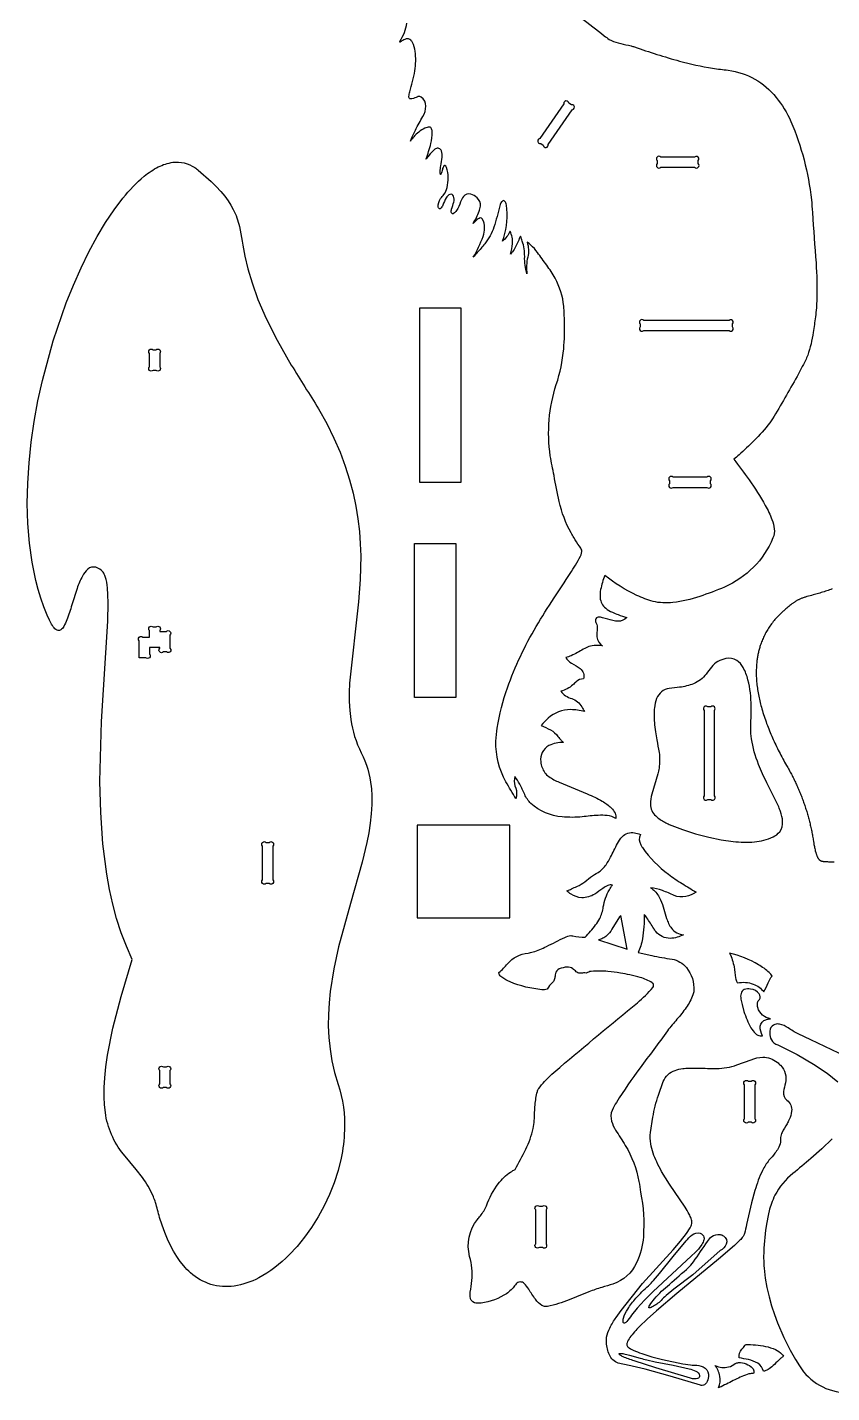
# Model space of a CAD drawing. Extents: x -534 to 138, y -242 to 386.
# Drawn here: x -533.6 to -298.9, y -242.5 to 156 of the extents above; entities that cross this region are included whole.
import ezdxf

# ---------------------------------------------------------------- set-up
doc = ezdxf.new("R2010")
doc.units = 0
doc.header["$MEASUREMENT"] = 0
doc.layers.get('0').update_dxf_attribs({"linetype": 'CONTINUOUS'})

msp = doc.modelspace()

# ---------------------------------------------------------------- linework, layer by layer
for points in [[(-371.99, 158.78, -0.01128), (-365.24, 153.53, 0.017062), (-363.78, 152.5, 0.072049), (-361.19, 151.45), (-360.44, 151.26, -0.01154), (-357.41, 150.59, -0.018161), (-356.42, 150.3, 0.016245), (-343.26, 146.14, 0.026713), (-333.62, 144.07, 0.00602), (-329.06, 143.49, -0.194929), (-315.07, 135.56, -0.065662), (-310.78, 128.54, -0.076089), (-304.8, 105.69, -0.010793), (-304.47, 101.98, 0.004744), (-303.44, 87.23, -0.024747), (-303.19, 76.76, -0.020341), (-303.59, 71.51, -0.006469), (-304.29, 66.97, -0.054595), (-305.87, 60.33, -0.023475), (-306.52, 58.81, -0.003522), (-308.98, 54.06, -0.006452), (-316.14, 41.72, -0.028451), (-316.91, 40.59, -0.035399), (-321.59, 35.34, -0.014833), (-325.91, 31.24, -0.01448), (-327.44, 29.98, -0.005387), (-322.99, 23.95, -0.027357), (-318.24, 16.5, -0.036168), (-316.3, 12.34, -0.047841), (-315.61, 9.63, -0.133467), (-316, 6.98, -0.195065), (-330.16, -7.36, -0.018121), (-337.36, -10.1, -0.046553), (-345.19, -11.86, -0.084877), (-350.99, -11.54, -0.046468), (-355.73, -9.77, -0.057491), (-365.06, -3.93, 0.040272), (-366.29, -8.09, 0.059723), (-366.44, -10.44, 0.204024), (-364.8, -13.54, 0.066166), (-362.85, -14.72, 0.023647), (-361.18, -15.4, 0.004179), (-358.65, -16.22, -0.221576), (-361.19, -17.31, -0.049112), (-362.7, -17.14, -0.022024), (-365.73, -16.29, 0.07677), (-366.98, -16.11, 0.368768), (-367.76, -16.89, 0.167601), (-367.58, -17.89, -0.142778), (-367.28, -19.5), (-367.44, -21.09, 0.226834), (-366.29, -24.03, 0.029904), (-365.74, -24.52, 0.120362), (-369.69, -24.7, 0.054248), (-371.34, -25.46, -0.037779), (-374.85, -27.38, -0.03573), (-376.48, -27.93, 0.108884), (-374.75, -29.56, -0.023328), (-372.23, -31.15, -0.304075), (-371.3, -34.11, 0.172257), (-373.4, -34.96, 0.015624), (-374.38, -35.89, -0.126166), (-377.94, -37.73, 0.159924), (-374.74, -39.89, -0.169479), (-371.76, -42.32, -0.028036), (-371.02, -43.67, 0.054025), (-375.03, -43.12, 0.187631), (-381.62, -45.65, 0.035356), (-383.68, -47.74, -0.026894), (-380.88, -49.03, -0.12622), (-378.78, -50.95, 0.023604), (-377.72, -52.15, 0.028182), (-377.12, -52.68, 0.121417), (-381.36, -53.62, 0.316562), (-383.78, -58.32, 0.113865), (-382.57, -61.57, 0.104774), (-381.4, -62.67, 0.048376), (-378.35, -64.31), (-370.18, -67.69, -0.026788), (-365.8, -69.85, -0.056321), (-363.19, -71.79, -0.091364), (-362.07, -73.35, -0.117983), (-361.81, -74.89, 0.113696), (-364.35, -74.03, 0.038488), (-367.02, -73.97, 0.010595), (-371.64, -74.39, -0.045665), (-377.52, -74.44, -0.160313), (-386.62, -70.5, -0.107795), (-388.45, -67.88, 0.018382), (-389.9, -64.89, 0.010595), (-391.31, -62.62, 0.14993), (-391.31, -65.37, -0.142811), (-390.82, -68.11, -0.043536), (-391, -69.13, -0.009166), (-393.93, -64.17, -0.136722), (-396.83, -52.36, -0.034985), (-396.47, -48.48, -0.047572), (-393.49, -36.72, -0.049129), (-385.06, -18.87, -0.013002), (-379.88, -10.53, -0.001707), (-375.16, -3.41, 0.028813), (-372.17, 1.67, 0.117585), (-371.79, 3.46, 0.068926), (-372.48, 4.57, -0.004271), (-374.14, 7.12, -0.014171), (-374.91, 8.44, -0.067835), (-378.38, 17.61, -0.007492), (-379.89, 25.21, -0.011616), (-380.97, 30.93, -0.116005), (-379.22, 51.8, 0.058729), (-377.07, 62.19, 0.034588), (-376.86, 70.13, 0.017223), (-377.04, 74.62, 0.101289), (-379.59, 82.78, 0.039687), (-382.02, 86.57, 0.002555), (-384.72, 90.31, 0.046825), (-386.65, 92.47, 0.03239), (-387.76, 93.34, -0.141383), (-387.56, 88.94, 0.095027), (-387.79, 84.05, -0.080435), (-388.45, 89.1, 0.080215), (-389.15, 93.58, 0.016458), (-389.64, 95.01, 0.060426), (-390.03, 94.34, -0.049165), (-391.56, 91.16, -0.038745), (-392.55, 89.84, 0.052805), (-391.98, 92.86, 0.133268), (-392.73, 96.49, -0.100181), (-394.92, 93.56, 0.112683), (-393.62, 102.93, 0.025479), (-393.86, 104.49, 0.199166), (-394.47, 105.39, 0.239362), (-394.85, 105.37, 0.162909), (-395.52, 104.6, 0.046713), (-395.75, 103.91, -0.027488), (-397.45, 97.7, -0.084717), (-400.09, 92.83, -0.01214), (-402.32, 90.26, 0.013043), (-403.46, 88.9, 0.043966), (-400.59, 94.99, 0.067499), (-400.13, 97.49, 0.147675), (-400.83, 100.08, 0.276984), (-401.44, 100.37, 0.14629), (-402.54, 99.68, -0.047142), (-403.52, 98.77, 0.054033), (-401.71, 102.33, 0.049008), (-401.35, 103.79, 0.243874), (-402.35, 106.24, 0.122491), (-404.21, 107.34, 0.284407), (-406.31, 106.64, 0.094414), (-407.16, 105.04, -0.063711), (-408.36, 102.52, -0.08538), (-409.19, 101.68, -0.528978), (-409.82, 101.89, -0.127217), (-409.76, 102.97, 0.013968), (-409.14, 104.98, 0.139277), (-409.2, 106.73, 0.379421), (-410.27, 107.26, 0.144681), (-411.35, 106.28, 0.046032), (-412.33, 104.11, -0.116081), (-413, 103.12, -0.458736), (-413.52, 103.2, -0.154243), (-413.67, 103.56, -0.169345), (-412.98, 106.05, -0.029638), (-412.01, 107.19, 0.105602), (-411.09, 109.22, 0.131829), (-411.23, 115.13, 0.196275), (-411.74, 115.66, 0.314844), (-412, 115.56, 0.099362), (-412.47, 114.53, -0.020501), (-412.88, 113.17, -0.135581), (-412.99, 113.05, -0.094612), (-413.11, 113.96, -0.032815), (-412.9, 115.57, 0.013265), (-412.54, 118.08, 0.10414), (-412.75, 119.93, 0.461234), (-414.46, 120.56, 0.069383), (-414.86, 120.29, 0.0462), (-416.4, 118.62, -0.010825), (-417.26, 117.56, 0.028618), (-415.82, 122.1, 0.061215), (-415.43, 125.42, 0.096451), (-415.61, 126.35, 0.077242), (-415.87, 126.73, 0.145762), (-416.23, 126.87, 0.125517), (-417.61, 126.56, 0.097963), (-420.82, 124.04, 0.020473), (-421.8, 122.83, -0.008383), (-420.34, 126.03, -0.008378), (-418.15, 129.98, 0.123306), (-417.27, 133.01, 0.248359), (-418.63, 135.65, 0.180514), (-419.42, 135.85, 0.104371), (-419.76, 135.7, -0.014831), (-421.34, 135.13, -0.133821), (-421.94, 135.15, -0.214295), (-422.17, 135.44, -0.096233), (-422.22, 135.85, -0.037845), (-421.98, 137.19, 0.033358), (-420.51, 143.31, 0.066497), (-420.39, 149, 0.080817), (-421.21, 151.61, 0.050035), (-421.65, 152.26, 0.284757), (-423.07, 152.61, 0.056058), (-423.7, 152.35, 0.006873), (-424.82, 151.7, -0.371157), (-424.9, 151.74, -0.203127), (-424.87, 151.9, 0.027111), (-423.55, 154.48, 0.082729), (-422.87, 157.25, 0.129258)], [(-294.71, -144.38), (-304.98, -139.52), (-308.65, -137.73, -0.045664), (-311.55, -136, 0.088584), (-314.05, -134.91, 0.119592), (-315.43, -134.97, 0.23556), (-316.78, -136.39, 0.287763), (-315.76, -140.36, 0.136483), (-314.56, -140.96), (-308.9, -143.81), (-304.14, -146.6), (-300.22, -149.25), (-297.08, -151.7)], [(-298.74, -168.37), (-301.78, -171.29), (-304.94, -174.13, -0.004482), (-310.2, -178.5, 0.104118), (-315.42, -184.85, 0.036181), (-316.45, -187.28), (-316.97, -188.91), (-317.42, -190.74), (-317.82, -192.77), (-318.16, -195.03), (-318.65, -200.33, 0.036692), (-318.58, -206.15), (-318.26, -209), (-317.76, -211.79), (-317.13, -214.51), (-316.39, -217.14), (-315.56, -219.65), (-314.67, -222.04), (-312.8, -226.38), (-310.98, -230.02), (-309.41, -232.82), (-308.29, -234.65, 0.253648), (-294.5, -242.46, 0.076419)]]:
    msp.add_lwpolyline(points, format="xyb")
for points in [[(-377.02, 133.64), (-384.03, 123.56, 1), (-383.76, 122.08), (-383.04, 121.58, 1), (-381.56, 121.84), (-374.56, 131.93, 1), (-374.82, 133.41), (-375.55, 133.91, 1)], [(-442.89, -152.48, -0.089177), (-441.04, -165.89, -0.044698), (-442.04, -174.06), (-442.92, -177.65), (-444.05, -181.18), (-445.4, -184.63), (-446.96, -187.96), (-448.7, -191.17), (-450.62, -194.23), (-452.68, -197.11), (-454.88, -199.8), (-457.19, -202.26, -0.075071), (-466.07, -208.96, -0.081965), (-473.22, -211.35, -0.225067), (-485.97, -207.46, -0.035881), (-487.96, -205.43), (-488.98, -204.15), (-489.96, -202.74), (-490.91, -201.19), (-491.81, -199.5), (-492.67, -197.67), (-493.49, -195.7), (-494.25, -193.57), (-494.97, -191.3, 0.007965), (-496.17, -186.99, 0.017613), (-496.81, -185.26), (-497.52, -183.68), (-498.29, -182.23, 0.027289), (-499.99, -179.62), (-501.82, -177.29), (-505.55, -172.86, -0.138286), (-510.81, -160.69), (-511.05, -158.49), (-511.17, -156.08), (-511.15, -153.43), (-510.98, -150.54), (-510.65, -147.37), (-510.15, -143.91), (-508.6, -136.05), (-506.24, -126.81), (-502.98, -116.03), (-504.69, -112.19), (-506.2, -108.21), (-507.52, -104.1), (-508.64, -99.88), (-509.6, -95.57), (-510.39, -91.18), (-511.54, -82.24), (-512.18, -73.18), (-512.41, -64.13), (-511.97, -46.59), (-510.13, -17.29), (-510, -11.92), (-510.05, -9.62), (-510.19, -7.59, 0.054642), (-510.83, -4.29, 0.068887), (-511.49, -3, 0.151918), (-513.6, -1.58, 0.242227), (-515.92, -2.12, 0.09036), (-517.49, -4.13, 0.042645), (-519.06, -7.76), (-520.59, -12.56, -0.017936), (-522.02, -16.92, -0.039817), (-522.95, -18.89, -0.104613), (-523.83, -19.87, -0.324546), (-525.23, -19.76, -0.090204), (-526.24, -18.61, -0.03308), (-527.14, -17), (-527.79, -15.55), (-528.74, -13.12), (-529.61, -10.63), (-530.38, -8.08), (-531.06, -5.47), (-532.17, -0.1), (-532.95, 5.46), (-533.42, 11.17), (-533.59, 17.01), (-533.47, 22.94), (-533.09, 28.93), (-532.45, 34.95), (-531.58, 40.98), (-530.48, 46.98), (-529.18, 52.93), (-526.02, 64.54), (-522.22, 75.57), (-520.12, 80.79), (-517.9, 85.78), (-515.59, 90.51), (-513.2, 94.94), (-510.74, 99.04), (-508.23, 102.79), (-505.68, 106.16, -0.051933), (-499.47, 112.55, -0.050495), (-495.37, 115.26, -0.079989), (-491.1, 116.61, -0.179391), (-484.72, 115.08, -0.030736), (-483.7, 114.32), (-479.96, 111.02), (-478.43, 109.51), (-477.1, 108.07), (-475.96, 106.7), (-474.99, 105.39), (-474.17, 104.11), (-473.48, 102.87, -0.05989), (-471.71, 97.91, -0.001284), (-470.07, 89.2), (-469.23, 85.57), (-468.01, 81.4), (-466.28, 76.59), (-463.88, 71.06), (-460.69, 64.69), (-456.55, 57.4, -0.001794), (-448.61, 44.68), (-446.21, 40.37), (-444.12, 36.15), (-442.32, 32.01), (-440.8, 27.96), (-439.54, 23.98), (-438.51, 20.08), (-437.71, 16.26), (-437.1, 12.52), (-436.68, 8.85), (-436.42, 5.26), (-436.3, 1.74), (-436.44, -5.1), (-436.93, -11.66), (-439.56, -35.41), (-439.65, -38.12), (-439.64, -40.78), (-439.49, -43.39), (-439.19, -45.95, 0.083188), (-436.13, -55.71, -0.08967), (-433.25, -65.58, -0.018402), (-433.06, -68.17), (-433.06, -70.82), (-433.21, -73.51), (-433.52, -76.26), (-433.95, -79.05), (-434.5, -81.88), (-435.88, -87.67), (-439.32, -99.72), (-442.78, -112.32), (-444.19, -118.8), (-445.22, -125.38), (-445.55, -128.7), (-445.73, -132.05), (-445.76, -135.41), (-445.6, -138.79), (-445.26, -142.19), (-444.7, -145.61), (-443.92, -149.03)], [(-348.74, 115.16), (-338.86, 115.16, 1), (-337.8, 116.22), (-337.8, 117.1, 1), (-338.86, 118.16), (-348.74, 118.16, 1), (-349.8, 117.1), (-349.8, 116.22, 1)], [(-354.76, 69.43), (-354.76, 68.55, 1), (-353.7, 67.49), (-328.82, 67.49, 1), (-327.76, 68.55), (-327.76, 69.43, 1), (-328.82, 70.49), (-353.7, 70.49, 1)], [(-494.95, 60.82), (-494.95, 56.94, -1), (-496.01, 55.88), (-496.89, 55.88, -1), (-497.95, 56.94), (-497.95, 60.82, -1), (-496.89, 61.88), (-496.01, 61.88, -1)], [(-345.14, 21.74), (-335.27, 21.74, 1), (-334.21, 22.81), (-334.21, 23.68, 1), (-335.27, 24.74), (-345.14, 24.74, 1), (-346.21, 23.68), (-346.21, 22.81, 1)], [(-497.95, -24.98), (-497.95, -26.92, -1), (-499.01, -27.98), (-500.95, -27.98), (-500.95, -23.04, -1), (-499.89, -21.98), (-497.95, -21.98), (-497.95, -20.04, -1), (-496.89, -18.98), (-496.01, -18.98, -1), (-494.95, -20.04), (-494.95, -20.29), (-493.01, -20.29, -1), (-491.95, -21.35), (-491.95, -25.22, -1), (-493.01, -26.29), (-493.89, -26.29, -1), (-494.95, -25.22), (-494.95, -24.98)], [(-329.74, -28.22, 0.184786), (-333.96, -30.69, 0.011262), (-335.46, -32.72, -0.136433), (-339.19, -35.55, -0.06075), (-343.25, -36.6, -0.002184), (-346.26, -36.94, 0.268235), (-349.95, -39.88, 0.072196), (-350.6, -42.62, 0.020413), (-350.7, -44.05), (-350.68, -45.68), (-350.55, -47.54), (-350.3, -49.64), (-349.92, -51.98, -0.008958), (-349.22, -55.59, -0.07392), (-349.25, -60.2, -0.02065), (-349.57, -61.87), (-351.34, -67.74, 0.078559), (-351.77, -70.72, 0.192808), (-350.22, -74.13, 0.075293), (-347.56, -75.99, 0.019184), (-346.25, -76.61), (-342.42, -78.13), (-338.56, -79.39), (-334.76, -80.38), (-331.08, -81.11), (-327.63, -81.58, 0.044516), (-321.43, -81.71, 0.088796), (-315.96, -80.27, 0.107005), (-314.04, -78.74, 0.18863), (-313.17, -75.78, 0.071915), (-313.81, -72.85, 0.017445), (-314.33, -71.52), (-315.32, -69.34), (-317.75, -64.5), (-319.02, -61.86), (-320.2, -59.09, -0.059156), (-322.26, -51.62), (-322.44, -50.05), (-322.5, -48.45), (-322.49, -47.64, 0.016781), (-322.34, -42.16, 0.054484), (-323.29, -34.39, 0.057389), (-324.67, -30.86, 0.122294), (-326.59, -28.75, 0.205522)], [(-336.1, -43.37), (-336.1, -68.25, 1), (-335.04, -69.31), (-334.16, -69.31, 1), (-333.1, -68.25), (-333.1, -43.37, 1), (-334.16, -42.31), (-335.04, -42.31, 1)], [(-370.82, -109.52, 0.0325), (-367.74, -105.95, 0.031908), (-366.56, -104.12, 0.083001), (-365.52, -100.7, -0.090768), (-363.74, -95.71, -0.010663), (-362.87, -94.3, 0.186701), (-364.2, -94.42, 0.059641), (-365.64, -95.31, -0.013769), (-368, -96.93, -0.147476), (-371.79, -98.02, -0.135577), (-374.93, -96.95, -0.04776), (-376.17, -95.98, 0.105848), (-375.12, -95.58, -0.078669), (-373.63, -94.92, 0.064526), (-371.48, -93.76, 0.006824), (-369.22, -92.02, -0.03046), (-366.97, -90.61, 0.090587), (-364.71, -88.39, 0.036873), (-363.37, -86.2, -0.005942), (-361.39, -82.21, -0.061372), (-359.96, -80.21, -0.249267), (-356.45, -79.06, -0.059336), (-354.7, -79.56, 0.240993), (-354.6, -82.57, 0.035307), (-354.09, -83.39, 0.083912), (-346.49, -91.16, 0.019213), (-342.51, -93.88, 0.007218), (-338.41, -96.37, -0.073513), (-341.4, -97.66, -0.160303), (-344.85, -97.37, 0.016203), (-348.23, -95.91, 0.061135), (-351.74, -95.1, -0.120618), (-349.44, -97.41, -0.05811), (-348.27, -100), (-347.04, -104.04, 0.08646), (-345.61, -106.94, 0.205504), (-342.12, -108.84, -0.102127), (-345.97, -109.88, -0.235379), (-350.16, -107.86, -0.029493), (-350.8, -106.99, 0.006394), (-352.78, -103.84, 0.055007), (-353.62, -102.88, -0.053193), (-354.09, -110.01, -0.053835), (-355.3, -113.97), (-351.38, -114.88, 0.011785), (-345.43, -115.94, -0.183663), (-341.28, -118.38, -0.193542), (-339.1, -125.21, -0.057412), (-339.35, -126.34, -0.065972), (-341.33, -130.09, -0.026135), (-344.01, -133.49, 0.014725), (-346.77, -136.83, -0.003015), (-354.8, -147.68, 0.017387), (-361.67, -157.73, 0.029929), (-362.91, -160.06, 0.177436), (-363.1, -163.21, 0.063398), (-361.91, -165.85, -0.002923), (-359.09, -170.3, -0.092151), (-355.13, -180.85, -0.012356), (-354.63, -183.94, -0.066533), (-353.82, -196.94, -0.087066), (-355.8, -204.58, -0.206426), (-362.7, -210.75, -0.013908), (-365.95, -211.72, 0.018062), (-369.72, -213.04, 0.001258), (-375.48, -215.39, -0.044483), (-381.77, -217.26, -0.100505), (-382.96, -217.22, -0.064276), (-383.42, -217.02, -0.100724), (-385.32, -215.19, -0.01184), (-387.28, -212.25, 0.050894), (-388.58, -210.63, 0.456846), (-390.94, -210.72, 0.015156), (-391.81, -211.83, -0.082554), (-394.51, -214.04, -0.119058), (-402.21, -216.38, -0.213104), (-403.92, -215.65, -0.118388), (-404.29, -214.88, -0.102458), (-404.32, -213.16, 0.011231), (-403.84, -209.68, 0.09438), (-404.52, -202.71, -0.231701), (-402.26, -191.93, -0.024524), (-401.38, -190.87, 0.076458), (-399.63, -187.89, -0.066482), (-396.14, -181.47, -0.078734), (-392.58, -178.08, -0.030037), (-391.22, -177.29, 0.010342), (-388.12, -171.42, 0.053653), (-386, -165.38, 0.055335), (-385.55, -160.62, -0.030321), (-385.15, -156.46, -0.022027), (-384.75, -154.58, -0.082411), (-384.35, -153.7, -0.045047), (-382.62, -151.62, -0.026866), (-378.24, -147.51, -0.001439), (-355.57, -128.64, 0.043849), (-351.05, -124.23, 0.296254), (-351, -123.05, 0.098715), (-351.24, -122.82, 0.076254), (-354.71, -121.3, 0.025977), (-357.81, -120.52, 0.007382), (-360.52, -120, 0.00546), (-364.14, -119.53, 0.048038), (-369.02, -119.5, 0.104733), (-370.47, -120.03, 0.135192), (-371.31, -119.95, -0.060597), (-372.39, -120.07, -0.14363), (-373.43, -119.61, 0.028602), (-374.42, -118.74, 0.182293), (-376.07, -118.27, 0.086261), (-378.38, -118.78, 0.244605), (-379.49, -120.13, 0.02538), (-379.56, -120.9, 0.018589), (-379.82, -121.97, -0.120565), (-380.09, -122.46, 0.050217), (-381.5, -124.1, 0.038811), (-381.86, -124.74, -0.083061), (-383.42, -124.85, -0.077299), (-392.69, -122.57, -0.047344), (-395.13, -121.23, -0.136154), (-395.9, -120.26, -0.075721), (-395.98, -119.82, 0.054625), (-393.42, -117.26, -0.199057), (-387.45, -114.17, 0.043805), (-386.02, -113.84, 0.039331), (-382.07, -112.23, -0.002529), (-376.73, -109.59, -0.087864), (-374.98, -109.08, -0.069279), (-374.39, -109.13, 0.070998)], [(-461.95, -82.92), (-461.95, -92.8, -1), (-463.01, -93.86), (-463.89, -93.86, -1), (-464.95, -92.8), (-464.95, -82.92, -1), (-463.89, -81.86), (-463.01, -81.86, -1)], [(-318.67, -125.49, 0.01801), (-317.43, -122.88, -0.051539), (-316.58, -121.34, -0.026735), (-316.21, -120.89, 0.080749), (-317.09, -119.85, 0.053021), (-320.25, -117.55, 0.077448), (-328.64, -114.2, -0.072772), (-327.37, -118.2, -0.005441), (-326.9, -121.42, 0.087259), (-326.48, -122.71), (-326.39, -122.85, -0.137519), (-321.76, -123.23, -0.15079)], [(-316.69, -133.35, -0.282001), (-320.42, -130.08, -0.12103), (-320.48, -128.63, -0.123318), (-319.95, -127.71, 0.312832), (-320, -126.08, 0.217991), (-322.53, -124.66, 0.11224), (-324.37, -124.82, 0.247672), (-325.31, -125.93, 0.124262), (-325.35, -127.57, 0.0196), (-325.02, -129.17), (-324.46, -131.19, 0.055723), (-322.43, -135.94, 0.064573), (-321.09, -137.65, 0.14634), (-319.72, -138.33, 0.099414), (-319.01, -138.28, -0.169235), (-319.69, -135.51, -0.294337), (-318.06, -133.6, -0.073755)], [(-491.95, -148.45), (-491.95, -152.33, -1), (-493.01, -153.39), (-493.89, -153.39, -1), (-494.95, -152.33), (-494.95, -148.45, -1), (-493.89, -147.39), (-493.01, -147.39, -1)], [(-313.83, -146.91, -0.26586), (-312.37, -152.05, 0.021311), (-312.93, -154.61, 0.276009), (-311.91, -157.13, -0.268486), (-310.57, -160.32, -0.082861), (-311.28, -162.77, -0.019192), (-311.89, -164, 0.008686), (-313.35, -166.52, 0.104561), (-313.79, -167.95), (-313.83, -169.33, -0.106819), (-314.49, -171.21, -0.034856), (-315.42, -172.58, -0.015525), (-317.16, -174.64, 0.059391), (-319.04, -177.58, 0.04266), (-321.27, -183.45), (-322.25, -187.05), (-323.69, -193.42, -0.010288), (-324.32, -196.01, -0.082526), (-324.73, -196.92, -0.029834), (-325.67, -197.99), (-327.27, -199.54), (-331.88, -203.51), (-344.03, -213.49), (-350.03, -218.59), (-352.67, -220.98), (-354.95, -223.18, 0.037445), (-357.76, -226.4, 0.061172), (-358.57, -227.9, 0.165611), (-358.59, -228.81, 0.158846), (-358.3, -229.14, 0.050206), (-356.75, -230.05, 0.026484), (-354.29, -231.05), (-351.35, -231.98), (-348.2, -232.8), (-342.3, -234.02), (-340.08, -234.35, 0.031496), (-338.26, -234.46, -0.162627), (-335.8, -235.31, -0.261042), (-334.86, -237.75, -0.112378), (-335.41, -239.61, -0.248674), (-336.7, -240.33, -0.036552), (-337.19, -240.28), (-346.04, -237.65), (-353.34, -235.61), (-357.04, -234.71, 0.001801), (-360.72, -233.94, -0.215188), (-363.51, -231.82, -0.103153), (-364.54, -228.32, -0.040966), (-364.59, -226.28, -0.061143), (-363.6, -223.59, -0.039172), (-361.76, -220.49), (-360.32, -218.48), (-354.05, -210.62), (-345.09, -200.8), (-342.98, -198.24), (-341.25, -195.97, 0.035774), (-339.89, -193.81, 0.059969), (-339.64, -193.06, 0.112814), (-339.87, -191.67, 0.03101), (-340.45, -190.34, 0.018847), (-341.65, -188.32), (-346.15, -181.65), (-348.48, -177.89, -0.013219), (-349.93, -175.13, -0.064033), (-351.67, -169.84, -0.074102), (-351.72, -166.5), (-351.02, -162.09, -0.040438), (-349.42, -155.6), (-348, -151.68, -0.225323), (-344.58, -148.39, -0.054648), (-342.34, -147.86, -0.024885), (-340.48, -147.71), (-337.84, -147.72, 0.010942), (-332.46, -147.85, 0.086071), (-326.54, -146.82), (-322.38, -145.28, -0.074679), (-318.99, -144.54, -0.184506), (-314.77, -146.03, -0.032863)], [(-321.29, -152.61), (-321.29, -162.49, -1), (-322.35, -163.55), (-323.23, -163.55, -1), (-324.29, -162.49), (-324.29, -152.61, -1), (-323.23, -151.55), (-322.35, -151.55, -1)], [(-384.17, -188.06), (-383.29, -188.06, -1), (-382.23, -189.12), (-382.23, -199, -1), (-383.29, -200.06), (-384.17, -200.06, -1), (-385.23, -199), (-385.23, -189.12, -1)], [(-336.17, -197.07, -0.16096), (-336.24, -198.16, -0.07264), (-336.94, -199.52, -0.045492), (-338.58, -201.46), (-339.85, -202.66), (-350.95, -212.95), (-353.44, -215.47), (-355.58, -217.82), (-357.24, -219.82, -0.010041), (-358.68, -221.72, -0.153618), (-359.32, -222.14, -0.206313), (-359.59, -222.06, -0.206313), (-359.71, -221.81, -0.119733), (-359.62, -220.76, -0.073306), (-358.37, -218.05, -0.041079), (-356, -214.92, -0.034169), (-352.36, -211.27, 0.028633), (-350.86, -209.74), (-349.07, -207.65), (-345.08, -202.67), (-341.37, -198.17, -0.032819), (-339.62, -196.41, -0.244331), (-337.2, -195.9, -0.245304)], [(-330.47, -196.68, -0.381833), (-329.65, -199.09, -0.158879), (-331.41, -201.01), (-339.36, -208.11), (-344.89, -212.23), (-347.17, -214.1, 0.038485), (-348.67, -215.55, -0.080643), (-351.24, -217.44, -0.020855), (-351.87, -217.7, -0.126077), (-352.15, -217.7, -0.20955), (-352.24, -217.58, -0.20955), (-352.21, -217.44, -0.069874), (-351.93, -216.91, -0.035749), (-350.58, -215.1, -0.047537), (-346.2, -210.84, 0.001155), (-340.55, -205.85, 0.02813), (-340.01, -205.29), (-339.18, -204.24, 0.005555), (-335.12, -198.31, -0.086032), (-333.85, -196.89, -0.202627), (-331.45, -196.29, -0.093138)], [(-354.76, -232.38, 0.017265), (-352.79, -232.9), (-350.41, -233.42), (-345.15, -234.45), (-340.49, -235.49, -0.036079), (-338.54, -236.14, -0.231232), (-337.42, -237.46, -0.400974), (-338.03, -238.36, -0.127898), (-339.48, -238.38, -0.026877), (-340.07, -238.24), (-350.18, -235.22), (-356.49, -233.19, -0.020228), (-359.74, -231.98, -0.045493), (-360.61, -231.47, -0.017087), (-360.88, -231.22, -0.248067), (-360.89, -231.1, -0.248067), (-360.8, -231.02, -0.14553), (-360.61, -230.99, -0.060176), (-359.54, -231.11, -0.018401), (-357.82, -231.5)], [(-325.87, -232.32, -0.220118), (-325.06, -229.73, 0.028576), (-324.17, -228.7, 0.036621), (-323.98, -228.4, -0.055541), (-318.19, -228.94, -0.046562), (-315.27, -229.87, -0.10141), (-313.38, -231.21, -0.057996), (-312.95, -231.84, 0.050463), (-313.71, -232.41, 0.011031), (-315.59, -234.23, -0.03254), (-317.07, -235.47, -0.081093), (-318.49, -236.15, -0.028526), (-318.79, -236.21, 0.20922), (-320.43, -233.87, 0.088731), (-323.17, -232.8, 0.014887)], [(-332.88, -234.52, 0.166913), (-328.96, -234.96, 0.119951), (-326.99, -233.91, -0.105753), (-326.02, -233.69, -0.221222), (-322, -235.3, -0.189197), (-321.57, -236.35, -0.096622), (-321.68, -236.82, 0.091601), (-323, -237, 0.036072), (-325.06, -237.75, 0.016142), (-327.09, -238.69, -0.003768), (-331.11, -240.71, -0.03583), (-331.85, -241.02, 0.139533), (-331.53, -237.63, 0.124938)]]:
    msp.add_lwpolyline(points, format="xyb", close=True)
for points in [[(-419.08, 23.12), (-419.08, 74.12), (-407.08, 74.12), (-407.08, 23.12)], [(-420.57, -39.61), (-420.57, 5.39), (-408.57, 5.39), (-408.57, -39.61)], [(-392.78, -76.84), (-419.78, -76.84), (-419.78, -103.84), (-392.78, -103.84)], [(-366.91, -110.32), (-358.51, -113.07), (-360.43, -103.15), (-360.61, -103.37), (-360.79, -103.6), (-361.12, -104.08), (-361.74, -105.1), (-362.98, -107.23), (-363.33, -107.74), (-363.71, -108.23), (-363.91, -108.46), (-364.12, -108.69), (-364.34, -108.9), (-364.57, -109.11), (-364.81, -109.31), (-365.07, -109.5), (-365.34, -109.67), (-365.62, -109.83), (-365.92, -109.98), (-366.23, -110.11), (-366.57, -110.22)]]:
    msp.add_lwpolyline(points, close=True)
msp.add_lwpolyline([(-298.74, -7.87), (-299.13, -8.02), (-299.52, -8.17), (-299.92, -8.32), (-300.31, -8.45), (-300.71, -8.59), (-301.1, -8.72), (-301.5, -8.84), (-301.9, -8.97), (-302.3, -9.09), (-302.7, -9.21), (-303.51, -9.44), (-304.31, -9.66), (-304.75, -9.79), (-305.19, -9.9), (-305.63, -10.02), (-306.07, -10.14), (-306.29, -10.2), (-306.51, -10.27), (-306.72, -10.33), (-306.94, -10.4), (-307.16, -10.47), (-307.37, -10.55), (-307.58, -10.63), (-307.79, -10.71), (-307.97, -10.79), (-308.15, -10.86), (-308.32, -10.95), (-308.5, -11.03), (-308.67, -11.12), (-308.84, -11.21), (-309.01, -11.31), (-309.17, -11.4), (-309.34, -11.5), (-309.5, -11.61), (-309.67, -11.71), (-309.83, -11.82), (-309.99, -11.93), (-310.15, -12.04), (-310.3, -12.15), (-310.46, -12.27), (-310.61, -12.38), (-310.77, -12.5), (-311.08, -12.74), (-311.38, -12.99), (-311.68, -13.23), (-311.98, -13.48), (-312.27, -13.74), (-312.86, -14.24), (-313.01, -14.37), (-313.16, -14.5), (-313.31, -14.63), (-313.46, -14.77), (-313.75, -15.04), (-314.04, -15.32), (-314.32, -15.61), (-314.6, -15.9), (-314.88, -16.2), (-315.15, -16.5), (-315.41, -16.8), (-315.67, -17.11), (-315.92, -17.43), (-316.17, -17.75), (-316.41, -18.07), (-316.65, -18.39), (-316.88, -18.72), (-317.1, -19.06), (-317.31, -19.37), (-317.5, -19.69), (-317.7, -20), (-317.88, -20.33), (-318.06, -20.65), (-318.24, -20.98), (-318.41, -21.31), (-318.58, -21.65), (-318.74, -21.99), (-318.89, -22.33), (-319.04, -22.67), (-319.18, -23.01), (-319.32, -23.36), (-319.45, -23.71), (-319.58, -24.06), (-319.69, -24.41), (-319.79, -24.7), (-319.87, -24.98), (-319.96, -25.27), (-320.04, -25.56), (-320.11, -25.85), (-320.19, -26.14), (-320.26, -26.43), (-320.32, -26.72), (-320.38, -27.02), (-320.44, -27.31), (-320.5, -27.61), (-320.55, -27.9), (-320.59, -28.2), (-320.63, -28.49), (-320.67, -28.79), (-320.7, -29.09), (-320.74, -29.48), (-320.78, -29.87), (-320.81, -30.27), (-320.83, -30.66), (-320.85, -31.05), (-320.87, -31.45), (-320.88, -31.84), (-320.88, -32.24), (-320.88, -32.63), (-320.87, -33.02), (-320.86, -33.42), (-320.85, -33.81), (-320.82, -34.21), (-320.8, -34.6), (-320.76, -34.99), (-320.72, -35.38), (-320.67, -35.86), (-320.61, -36.33), (-320.55, -36.81), (-320.48, -37.28), (-320.41, -37.75), (-320.33, -38.22), (-320.24, -38.7), (-320.16, -39.17), (-320.06, -39.64), (-319.96, -40.1), (-319.86, -40.57), (-319.75, -41.04), (-319.63, -41.5), (-319.51, -41.96), (-319.38, -42.42), (-319.25, -42.88), (-319.09, -43.42), (-318.93, -43.96), (-318.75, -44.5), (-318.58, -45.04), (-318.4, -45.57), (-318.22, -46.11), (-318.03, -46.64), (-317.84, -47.17), (-317.64, -47.7), (-317.44, -48.23), (-317.23, -48.75), (-317.02, -49.28), (-316.81, -49.8), (-316.59, -50.32), (-316.37, -50.84), (-316.14, -51.35), (-315.91, -51.87), (-315.68, -52.38), (-315.44, -52.9), (-315.2, -53.41), (-314.96, -53.92), (-314.71, -54.42), (-314.46, -54.93), (-314.2, -55.43), (-313.94, -55.94), (-313.68, -56.44), (-313.41, -56.93), (-313.14, -57.43), (-312.87, -57.93), (-312.6, -58.42), (-312.32, -58.91), (-312.03, -59.4), (-311.85, -59.72), (-311.67, -60.04), (-311.48, -60.36), (-311.31, -60.68), (-311.13, -61.01), (-310.95, -61.33), (-310.78, -61.66), (-310.61, -61.98), (-310.44, -62.31), (-310.27, -62.64), (-310.1, -62.97), (-309.94, -63.3), (-309.78, -63.63), (-309.62, -63.97), (-309.46, -64.3), (-309.3, -64.63), (-309.15, -64.97), (-309, -65.3), (-308.85, -65.64), (-308.7, -65.98), (-308.55, -66.32), (-308.41, -66.66), (-308.27, -67), (-308.13, -67.34), (-307.99, -67.68), (-307.85, -68.02), (-307.72, -68.36), (-307.58, -68.71), (-307.45, -69.05), (-307.33, -69.4), (-307.2, -69.75), (-307.07, -70.09), (-306.95, -70.44), (-306.83, -70.79), (-306.71, -71.14), (-306.6, -71.49), (-306.48, -71.84), (-306.37, -72.19), (-306.26, -72.54), (-306.15, -72.89), (-306.05, -73.25), (-305.94, -73.6), (-305.84, -73.95), (-305.74, -74.31), (-305.64, -74.67), (-305.55, -75.02), (-305.45, -75.38), (-305.36, -75.74), (-305.27, -76.09), (-305.18, -76.45), (-305.1, -76.81), (-305.01, -77.17), (-304.93, -77.53), (-304.85, -77.89), (-304.78, -78.25), (-304.7, -78.61), (-304.63, -78.97), (-304.56, -79.34), (-304.49, -79.7), (-304.42, -80.06), (-304.36, -80.43), (-304.3, -80.79), (-304.24, -81.15), (-304.18, -81.52), (-304.08, -82.14), (-304.03, -82.45), (-303.97, -82.76), (-303.92, -83.07), (-303.86, -83.38), (-303.79, -83.69), (-303.72, -84), (-303.65, -84.3), (-303.56, -84.6), (-303.52, -84.76), (-303.48, -84.91), (-303.43, -85.06), (-303.38, -85.2), (-303.33, -85.35), (-303.27, -85.5), (-303.22, -85.65), (-303.16, -85.79), (-303.1, -85.94), (-303.04, -86.08), (-302.97, -86.23), (-302.91, -86.37), (-302.88, -86.43), (-302.85, -86.48), (-302.81, -86.54), (-302.78, -86.59), (-302.74, -86.65), (-302.7, -86.7), (-302.66, -86.75), (-302.61, -86.79), (-302.57, -86.84), (-302.52, -86.89), (-302.47, -86.93), (-302.42, -86.97), (-302.37, -87.01), (-302.32, -87.05), (-302.27, -87.08), (-302.21, -87.12), (-302.16, -87.15), (-302.1, -87.18), (-302.04, -87.21), (-301.98, -87.24), (-301.92, -87.26), (-301.86, -87.28), (-301.8, -87.3), (-301.74, -87.32), (-301.68, -87.34), (-301.61, -87.35), (-301.55, -87.37), (-301.49, -87.37), (-301.42, -87.38), (-301.36, -87.39), (-301.29, -87.39), (-301.23, -87.39), (-301.09, -87.4), (-300.95, -87.4), (-300.67, -87.42), (-300.4, -87.44), (-300.12, -87.47), (-299.84, -87.49), (-299.57, -87.51), (-299.43, -87.52), (-299.29, -87.52), (-299.15, -87.53), (-299.01, -87.53), (-298.16, -87.53)])

doc.saveas('drawing.dxf')
